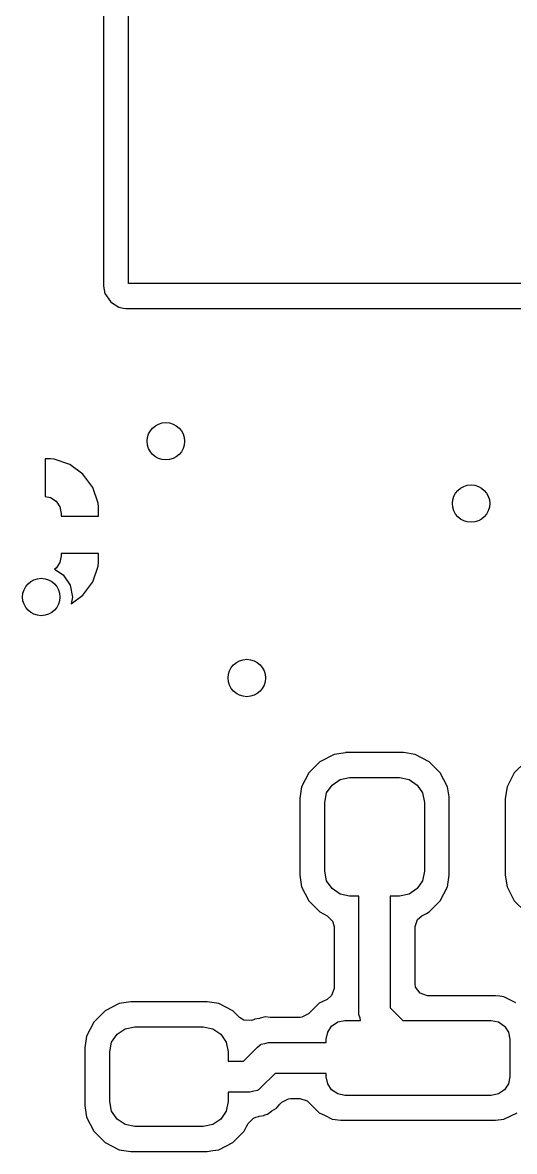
# Model space of a CAD drawing. Extents: x 100.3 to 197.2, y -144.7 to -85.3.
# Drawn here: x 144.6 to 148.55, y -103.95 to -94.89 of the extents above; entities that cross this region are included whole.
import ezdxf

# ---------------------------------------------------------------- set-up
doc = ezdxf.new("R2010")
doc.units = 0
doc.layers.add('BLACK', color=7, linetype='CONTINUOUS')

msp = doc.modelspace()

# ---------------------------------------------------------------- linework, layer by layer
at = {"layer": 'BLACK', "linetype": 'CONTINUOUS'}
for p, q in [((145.249, -92.6653), (145.249, -97.0047)), ((145.45, -96.985), (145.45, -92.685)), ((145.249, -97.0047), (145.25, -97.0048)), ((145.25, -97.0048), (145.261, -97.0632)), ((148.85, -96.985), (145.45, -96.985)), ((145.261, -97.0632), (145.261, -97.0632)), ((145.261, -97.0632), (145.305, -97.1295)), ((145.305, -97.1295), (145.305, -97.1296)), ((145.305, -97.1296), (145.372, -97.1739)), ((145.372, -97.1739), (145.408, -97.1811)), ((145.408, -97.1811), (145.43, -97.1855)), ((145.43, -97.1855), (145.43, -97.1855)), ((145.43, -97.1855), (145.43, -97.1855)), ((145.43, -97.1855), (145.43, -97.1855)), ((145.43, -97.1855), (148.87, -97.1855)), ((144.78, -98.39), (144.78, -98.692)), ((144.823, -98.39), (144.78, -98.39)), ((144.78, -98.39), (144.78, -98.39)), ((144.853, -98.3928), (144.823, -98.39)), ((144.978, -98.4366), (144.853, -98.3928)), ((145.085, -98.5154), (144.978, -98.4366)), ((145.163, -98.6221), (145.085, -98.5154)), ((145.085, -98.5154), (145.085, -98.5154)), ((145.207, -98.7473), (145.163, -98.6221)), ((144.78, -98.692), (144.824, -98.7007)), ((144.824, -98.7007), (144.869, -98.731)), ((144.869, -98.731), (144.899, -98.7764)), ((145.21, -98.777), (145.207, -98.7473)), ((145.207, -98.7473), (145.207, -98.7473)), ((144.899, -98.7764), (144.91, -98.83)), ((144.91, -98.83), (144.91, -98.85)), ((144.91, -98.85), (145.21, -98.85)), ((145.21, -98.85), (145.21, -98.777)), ((145.21, -98.85), (145.21, -98.85)), ((144.91, -99.17), (144.899, -99.2236)), ((145.21, -99.15), (144.91, -99.15)), ((144.91, -99.15), (144.91, -99.17)), ((145.21, -99.223), (145.21, -99.15)), ((144.869, -99.269), (144.857, -99.2768)), ((144.857, -99.2768), (144.927, -99.3232)), ((144.899, -99.2236), (144.869, -99.269)), ((145.163, -99.3779), (145.207, -99.2527)), ((145.207, -99.2527), (145.21, -99.223)), ((144.927, -99.3232), (144.981, -99.4043)), ((145.085, -99.4846), (145.163, -99.3779)), ((144.981, -99.4043), (145, -99.5)), ((144.989, -99.5552), (145.085, -99.4846)), ((145.085, -99.4846), (145.085, -99.4846)), ((145, -99.5), (144.989, -99.5552)), ((147.193, -100.75), (147.1, -100.764)), ((147.657, -100.749), (147.193, -100.749)), ((147.193, -100.749), (147.193, -100.75)), ((147.75, -100.764), (147.657, -100.749)), ((146.987, -100.822), (146.897, -100.912)), ((147.1, -100.764), (146.987, -100.822)), ((147.1, -100.764), (147.1, -100.764)), ((147.863, -100.822), (147.75, -100.764)), ((147.75, -100.764), (147.75, -100.764)), ((147.953, -100.912), (147.863, -100.822)), ((148.637, -100.822), (148.547, -100.912)), ((146.897, -100.912), (146.839, -101.025)), ((148.011, -101.025), (147.953, -100.912)), ((148.547, -100.912), (148.489, -101.025)), ((146.839, -101.025), (146.825, -101.118)), ((147.04, -101.073), (147.084, -101.009)), ((147.084, -101.009), (147.148, -100.965)), ((147.148, -100.965), (147.225, -100.95)), ((147.225, -100.95), (147.625, -100.95)), ((147.625, -100.95), (147.702, -100.965)), ((147.702, -100.965), (147.766, -101.009)), ((147.766, -101.009), (147.81, -101.073)), ((148.023, -101.103), (148.011, -101.025)), ((148.011, -101.025), (148.011, -101.025)), ((148.011, -101.025), (148.011, -101.025)), ((148.489, -101.025), (148.475, -101.118)), ((147.025, -101.15), (147.04, -101.073)), ((147.81, -101.073), (147.825, -101.15)), ((148.025, -101.118), (148.023, -101.103)), ((146.825, -101.118), (146.825, -101.732)), ((147.025, -101.7), (147.025, -101.15)), ((147.825, -101.15), (147.825, -101.7)), ((148.025, -101.732), (148.025, -101.118)), ((148.475, -101.118), (148.475, -101.732)), ((146.825, -101.732), (146.825, -101.732)), ((146.825, -101.732), (146.839, -101.825)), ((147.04, -101.777), (147.025, -101.7)), ((147.825, -101.7), (147.81, -101.777)), ((148.011, -101.825), (148.025, -101.732)), ((148.475, -101.732), (148.475, -101.732)), ((148.475, -101.732), (148.489, -101.825)), ((146.839, -101.825), (146.839, -101.825)), ((146.839, -101.825), (146.897, -101.938)), ((147.084, -101.841), (147.04, -101.777)), ((147.81, -101.777), (147.766, -101.841)), ((147.953, -101.938), (148.011, -101.825)), ((148.489, -101.825), (148.489, -101.825)), ((148.489, -101.825), (148.547, -101.938)), ((147.148, -101.885), (147.084, -101.841)), ((147.225, -101.9), (147.148, -101.885)), ((147.3, -101.9), (147.225, -101.9)), ((147.3, -102.85), (147.3, -101.9)), ((147.625, -101.9), (147.55, -101.9)), ((147.55, -101.9), (147.55, -102.798)), ((147.702, -101.885), (147.625, -101.9)), ((147.766, -101.841), (147.702, -101.885)), ((146.897, -101.938), (146.987, -102.028)), ((147.863, -102.028), (147.953, -101.938)), ((148.547, -101.938), (148.637, -102.028)), ((146.987, -102.028), (146.987, -102.028)), ((146.987, -102.028), (147.045, -102.058)), ((147.045, -102.058), (147.089, -102.101)), ((147.089, -102.101), (147.1, -102.146)), ((147.75, -102.146), (147.769, -102.088)), ((147.769, -102.088), (147.805, -102.058)), ((147.805, -102.058), (147.841, -102.04)), ((147.841, -102.04), (147.863, -102.028)), ((147.1, -102.146), (147.1, -102.641)), ((147.75, -102.6), (147.75, -102.146)), ((147.1, -102.641), (147.081, -102.699)), ((147.755, -102.631), (147.75, -102.6)), ((147.791, -102.681), (147.755, -102.631)), ((147.044, -102.73), (146.981, -102.761)), ((147.081, -102.699), (147.044, -102.73)), ((147.85, -102.7), (147.791, -102.681)), ((148.396, -102.7), (147.85, -102.7)), ((148.431, -102.705), (148.396, -102.7)), ((148.396, -102.7), (148.396, -102.7)), ((148.464, -102.709), (148.431, -102.705)), ((148.56, -102.757), (148.464, -102.709)), ((145.262, -102.822), (145.172, -102.912)), ((145.375, -102.764), (145.262, -102.822)), ((145.468, -102.75), (145.375, -102.764)), ((145.375, -102.764), (145.375, -102.764)), ((146.082, -102.749), (145.468, -102.749)), ((145.468, -102.749), (145.468, -102.75)), ((146.175, -102.764), (146.082, -102.749)), ((146.288, -102.822), (146.175, -102.764)), ((146.175, -102.764), (146.175, -102.764)), ((146.341, -102.875), (146.288, -102.822)), ((146.981, -102.761), (146.898, -102.844)), ((146.981, -102.761), (146.981, -102.761)), ((146.981, -102.761), (146.981, -102.761)), ((147.55, -102.798), (147.652, -102.9)), ((145.172, -102.912), (145.114, -103.025)), ((146.376, -102.897), (146.341, -102.875)), ((146.437, -102.9), (146.376, -102.897)), ((146.461, -102.89), (146.437, -102.9)), ((146.437, -102.9), (146.437, -102.9)), ((146.462, -102.889), (146.461, -102.89)), ((146.502, -102.882), (146.462, -102.889)), ((146.462, -102.889), (146.462, -102.889)), ((146.507, -102.881), (146.502, -102.882)), ((146.546, -102.871), (146.507, -102.881)), ((146.587, -102.874), (146.546, -102.871)), ((146.546, -102.871), (146.546, -102.871)), ((146.591, -102.874), (146.587, -102.874)), ((146.826, -102.874), (146.591, -102.874)), ((146.842, -102.873), (146.826, -102.874)), ((146.896, -102.846), (146.842, -102.873)), ((146.898, -102.844), (146.896, -102.846)), ((146.898, -102.844), (146.898, -102.844)), ((147.081, -102.944), (147.13, -102.911)), ((147.13, -102.911), (147.188, -102.9)), ((147.188, -102.9), (147.313, -102.9)), ((147.309, -102.88), (147.3, -102.85)), ((147.313, -102.9), (147.309, -102.88)), ((147.652, -102.9), (148.362, -102.9)), ((148.362, -102.9), (148.42, -102.911)), ((148.42, -102.911), (148.469, -102.944)), ((145.315, -103.073), (145.359, -103.009)), ((145.359, -103.009), (145.423, -102.965)), ((145.423, -102.965), (145.5, -102.95)), ((145.5, -102.95), (146.05, -102.95)), ((146.05, -102.95), (146.127, -102.965)), ((146.127, -102.965), (146.191, -103.009)), ((146.191, -103.009), (146.235, -103.073)), ((147.037, -103.05), (147.049, -102.993)), ((147.049, -102.993), (147.081, -102.944)), ((148.469, -102.944), (148.501, -102.993)), ((148.501, -102.993), (148.512, -103.05)), ((145.114, -103.025), (145.1, -103.118)), ((145.3, -103.15), (145.315, -103.073)), ((146.235, -103.073), (146.25, -103.15)), ((146.487, -103.112), (146.504, -103.098)), ((146.504, -103.098), (146.507, -103.095)), ((146.507, -103.095), (146.51, -103.094)), ((146.51, -103.094), (146.515, -103.09)), ((146.515, -103.09), (146.545, -103.084)), ((146.545, -103.084), (146.575, -103.075)), ((146.575, -103.075), (147.037, -103.075)), ((147.037, -103.075), (147.037, -103.05)), ((148.512, -103.05), (148.512, -103.35)), ((145.1, -103.118), (145.1, -103.582)), ((145.3, -103.55), (145.3, -103.15)), ((146.25, -103.15), (146.25, -103.225)), ((146.373, -103.225), (146.487, -103.112)), ((146.25, -103.225), (146.373, -103.225)), ((146.627, -103.325), (146.513, -103.438)), ((147.037, -103.325), (146.627, -103.325)), ((147.037, -103.35), (147.037, -103.325)), ((147.049, -103.407), (147.037, -103.35)), ((148.512, -103.35), (148.501, -103.407)), ((146.455, -103.466), (146.425, -103.475)), ((146.485, -103.46), (146.455, -103.466)), ((146.49, -103.456), (146.485, -103.46)), ((146.493, -103.455), (146.49, -103.456)), ((146.496, -103.452), (146.493, -103.455)), ((146.513, -103.438), (146.496, -103.452)), ((147.081, -103.456), (147.049, -103.407)), ((147.13, -103.489), (147.081, -103.456)), ((148.469, -103.456), (148.42, -103.489)), ((148.501, -103.407), (148.469, -103.456)), ((145.315, -103.627), (145.3, -103.55)), ((146.25, -103.55), (146.235, -103.627)), ((146.425, -103.475), (146.25, -103.475)), ((146.25, -103.475), (146.25, -103.55)), ((146.667, -103.569), (146.681, -103.554)), ((146.681, -103.554), (146.735, -103.527)), ((146.735, -103.527), (146.751, -103.525)), ((146.751, -103.525), (146.826, -103.525)), ((146.826, -103.525), (146.885, -103.544)), ((146.885, -103.544), (146.896, -103.554)), ((146.896, -103.554), (146.898, -103.556)), ((146.898, -103.556), (146.898, -103.556)), ((146.898, -103.556), (146.981, -103.639)), ((147.188, -103.5), (147.13, -103.489)), ((148.362, -103.5), (147.188, -103.5)), ((148.42, -103.489), (148.362, -103.5)), ((145.1, -103.582), (145.114, -103.675)), ((145.1, -103.582), (145.1, -103.582)), ((145.359, -103.691), (145.315, -103.627)), ((146.235, -103.627), (146.191, -103.691)), ((146.539, -103.66), (146.563, -103.65)), ((146.563, -103.65), (146.563, -103.65)), ((146.563, -103.65), (146.565, -103.65)), ((146.565, -103.65), (146.598, -103.626)), ((146.598, -103.626), (146.602, -103.624)), ((146.602, -103.624), (146.637, -103.603)), ((146.637, -103.603), (146.664, -103.572)), ((146.664, -103.572), (146.667, -103.569)), ((146.981, -103.639), (147.024, -103.66)), ((148.464, -103.691), (148.569, -103.639)), ((145.114, -103.675), (145.114, -103.675)), ((145.114, -103.675), (145.172, -103.788)), ((145.423, -103.735), (145.359, -103.691)), ((145.5, -103.75), (145.423, -103.735)), ((146.127, -103.735), (146.05, -103.75)), ((146.191, -103.691), (146.127, -103.735)), ((146.398, -103.749), (146.41, -103.725)), ((146.41, -103.725), (146.454, -103.682)), ((146.454, -103.682), (146.473, -103.674)), ((146.473, -103.674), (146.493, -103.669)), ((146.493, -103.669), (146.498, -103.668)), ((146.498, -103.668), (146.538, -103.661)), ((146.538, -103.661), (146.539, -103.66)), ((147.024, -103.66), (147.086, -103.691)), ((147.086, -103.691), (147.086, -103.691)), ((147.086, -103.691), (147.086, -103.691)), ((147.086, -103.691), (147.154, -103.7)), ((147.154, -103.7), (147.154, -103.7)), ((147.154, -103.7), (148.396, -103.7)), ((148.396, -103.7), (148.464, -103.691)), ((148.396, -103.7), (148.396, -103.7)), ((145.172, -103.788), (145.262, -103.878)), ((146.05, -103.75), (145.5, -103.75)), ((146.288, -103.878), (146.378, -103.788)), ((146.378, -103.788), (146.398, -103.749)), ((145.262, -103.878), (145.375, -103.936)), ((146.175, -103.936), (146.288, -103.878)), ((145.375, -103.936), (145.468, -103.95)), ((145.468, -103.95), (146.082, -103.95)), ((146.082, -103.95), (146.128, -103.943)), ((146.082, -103.95), (146.082, -103.95)), ((146.082, -103.95), (146.082, -103.95)), ((146.128, -103.943), (146.175, -103.936)), ((146.175, -103.936), (146.175, -103.936)), ((146.175, -103.936), (146.175, -103.936))]:
    msp.add_line(p, q, dxfattribs=at)
at = {"layer": 'BLACK'}
for centre in [(145.75, -98.25), (148.2, -98.75), (144.75, -99.5), (146.4, -100.15)]:
    msp.add_circle(centre, 0.15, dxfattribs=at)

doc.saveas('drawing.dxf')
